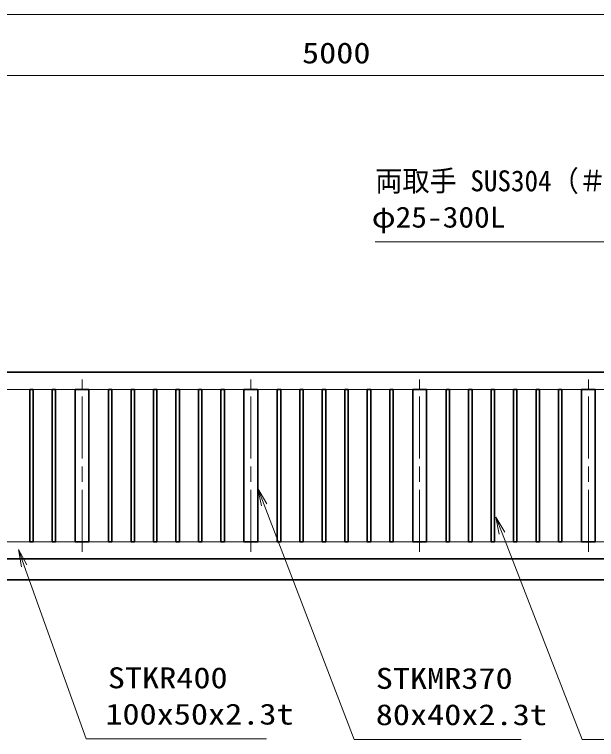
# Model space of a CAD drawing. Units: millimetres, scale not verified. Extents: x -11880 to 11880, y -8400 to 8400.
# Drawn here: x -4512 to -1146, y -1578 to 2617 of the extents above; entities that cross this region are included whole.
import ezdxf
from ezdxf.enums import TextEntityAlignment as Align

# ---------------------------------------------------------------- set-up
doc = ezdxf.new("R2010")
doc.units = ezdxf.units.MM
doc.header["$LTSCALE"] = 30
doc.linetypes.add('USER2', pattern=[18, 12, -1.5, 3, -1.5])
for name, color, linetype, lineweight in [('0-1_外形線', 7, 'Continuous', 35), ('0-2_0', 7, 'Continuous', 18), ('0-3_寸法線', 4, 'Continuous', 18), ('0-7_軸線', 200, 'USER2', 15)]:
    doc.layers.add(name, color=color, linetype=linetype, lineweight=lineweight)
doc.styles.add('ＭＳ ゴシック', font='')
doc.styles.get('ＭＳ ゴシック').set_extended_font_data('MS Gothic')

# ---------------------------------------------------------------- blocks, each defined once
blk = doc.blocks.new('S216')
at = {"layer": '0-3_寸法線'}
for points in [[(2211801, 87769449.6), (2180529, 87769449.6), (2169782.7, 87799513.7), (2168773, 87802338.7)], [(2170253.6, 87799682), (2168773, 87802338.7), (2169311.9, 87799345.4)]]:
    blk.add_lwpolyline(points, dxfattribs=at)
at = {"layer": '0-3_寸法線', "color": 254, "style": 'ＭＳ ゴシック', "width": 1.2}
for s, p in [('STKR400', (2184297, 87777150.2)), ('100x50x2.3t', (2183865, 87770850.2))]:
    blk.add_text(s, height=3637, dxfattribs=at).set_placement(p, align=Align.BOTTOM_LEFT)
blk = doc.blocks.new('S217')
at = {"layer": '0-3_寸法線'}
for points in [[(2294953.4, 87769367.7), (2266561.4, 87769367.7), (2252677.3, 87805170.1), (2251592.6, 87807967.2)], [(2253143.4, 87805350.9), (2251592.6, 87807967.2), (2252211.1, 87804989.4)]]:
    blk.add_lwpolyline(points, dxfattribs=at)
at = {"layer": '0-3_寸法線', "color": 254, "style": 'ＭＳ ゴシック', "width": 1.2}
for s, p in [('STKMR290', (2270329.4, 87777068.2)), ('30x20x1.6t', (2270329.4, 87770768.2))]:
    blk.add_text(s, height=3637, dxfattribs=at).set_placement(p, align=Align.BOTTOM_LEFT)
blk = doc.blocks.new('S218')
at = {"layer": '0-3_寸法線'}
for points in [[(2255976.1, 87769352.9), (2227008.1, 87769352.9), (2211390.5, 87810096.4), (2210316.7, 87812897.6)], [(2211857.4, 87810275.3), (2210316.7, 87812897.6), (2210923.6, 87809917.4)]]:
    blk.add_lwpolyline(points, dxfattribs=at)
at = {"layer": '0-3_寸法線', "color": 254, "style": 'ＭＳ ゴシック', "width": 1.2}
for s, p in [('STKMR370', (2230776.1, 87777053.4)), ('80x40x2.3t', (2230776.1, 87770753.4))]:
    blk.add_text(s, height=3637, dxfattribs=at).set_placement(p, align=Align.BOTTOM_LEFT)
blk = doc.blocks.new('S227')
at = {"layer": '0-3_寸法線'}
for points in [[(2230689.2, 87855722), (2282265.2, 87855722), (2295640.2, 87830441.2), (2297043.1, 87827789.4)], [(2295198.2, 87830207.4), (2297043.1, 87827789.4), (2296082.1, 87830675)]]:
    blk.add_lwpolyline(points, dxfattribs=at)
at = {"layer": '0-3_寸法線', "color": 254, "style": 'ＭＳ ゴシック'}
for s, width, p in [('両取手 SUS304（＃400）', 0.95, (2230689.2, 87863422.5)), ('φ25-300L', 1.1, (2230084.4, 87857122.5))]:
    blk.add_text(s, height=3637, dxfattribs=dict(at, width=width)).set_placement(p, align=Align.BOTTOM_LEFT)

msp = doc.modelspace()

# ---------------------------------------------------------------- linework, layer by layer
at = {"layer": '0-1_外形線'}
for p, q in [((-156.96, -533.37), (-5156.96, -533.37)), ((-5901.96, -653.37), (5588.04, -653.37))]:
    msp.add_line(p, q, dxfattribs=at)
msp.add_lwpolyline([(-5156.96, 546.63), (-156.96, 546.63), (-156.96, -20.87)], dxfattribs=at)
for points in [[(-4403.96, -433.37), (-4423.96, -433.37), (-4423.96, 446.63), (-4403.96, 446.63)], [(-4293.96, -433.37), (-4273.96, -433.37), (-4273.96, 446.63), (-4293.96, 446.63)], [(-4160.96, 446.63), (-4080.96, 446.63), (-4080.96, -433.37), (-4160.96, -433.37)], [(-3947.96, -433.37), (-3967.96, -433.37), (-3967.96, 446.63), (-3947.96, 446.63)], [(-3817.96, -433.37), (-3837.96, -433.37), (-3837.96, 446.63), (-3817.96, 446.63)], [(-3687.96, -433.37), (-3707.96, -433.37), (-3707.96, 446.63), (-3687.96, 446.63)], [(-3557.96, -433.37), (-3577.96, -433.37), (-3577.96, 446.63), (-3557.96, 446.63)], [(-3427.96, -433.37), (-3447.96, -433.37), (-3447.96, 446.63), (-3427.96, 446.63)], [(-3317.96, -433.37), (-3297.96, -433.37), (-3297.96, 446.63), (-3317.96, 446.63)], [(-3184.96, 446.63), (-3104.96, 446.63), (-3104.96, -433.37), (-3184.96, -433.37)], [(-2971.96, -433.37), (-2991.96, -433.37), (-2991.96, 446.63), (-2971.96, 446.63)], [(-2841.96, -433.37), (-2861.96, -433.37), (-2861.96, 446.63), (-2841.96, 446.63)], [(-2711.96, -433.37), (-2731.96, -433.37), (-2731.96, 446.63), (-2711.96, 446.63)], [(-2581.96, -433.37), (-2601.96, -433.37), (-2601.96, 446.63), (-2581.96, 446.63)], [(-2451.96, -433.37), (-2471.96, -433.37), (-2471.96, 446.63), (-2451.96, 446.63)], [(-2341.96, -433.37), (-2321.96, -433.37), (-2321.96, 446.63), (-2341.96, 446.63)], [(-2208.96, 446.63), (-2128.96, 446.63), (-2128.96, -433.37), (-2208.96, -433.37)], [(-1995.96, -433.37), (-2015.96, -433.37), (-2015.96, 446.63), (-1995.96, 446.63)], [(-1865.96, -433.37), (-1885.96, -433.37), (-1885.96, 446.63), (-1865.96, 446.63)], [(-1735.96, -433.37), (-1755.96, -433.37), (-1755.96, 446.63), (-1735.96, 446.63)], [(-1605.96, -433.37), (-1625.96, -433.37), (-1625.96, 446.63), (-1605.96, 446.63)], [(-1475.96, -433.37), (-1495.96, -433.37), (-1495.96, 446.63), (-1475.96, 446.63)], [(-1365.96, -433.37), (-1345.96, -433.37), (-1345.96, 446.63), (-1365.96, 446.63)], [(-1232.96, 446.63), (-1152.96, 446.63), (-1152.96, -433.37), (-1232.96, -433.37)]]:
    msp.add_lwpolyline(points, close=True, dxfattribs=at)
at = {"layer": '0-2_0'}
msp.add_line((-256.96, 446.63), (-5056.96, 446.63), dxfattribs=at)
msp.add_lwpolyline([(-5056.96, 446.63), (-5056.96, -433.37), (-256.96, -433.37), (-256.96, -212.87)], dxfattribs=at)
at = {"layer": '0-3_寸法線'}
for p, q in [((-5301.96, 2617.2), (5003.04, 2617.2)), ((-156.96, 2265.19), (-5156.96, 2265.19))]:
    msp.add_line(p, q, dxfattribs=at)
at = {"layer": '0-7_軸線'}
for p, q in [((-4120.96, -492.37), (-4120.96, 505.63)), ((-3144.96, -492.37), (-3144.96, 505.63)), ((-2168.96, -492.37), (-2168.96, 505.63)), ((-1192.96, -492.37), (-1192.96, 505.63))]:
    msp.add_line(p, q, dxfattribs=at)

# ---------------------------------------------------------------- block references
at = {"layer": '0-3_寸法線', "xscale": 0.03333333, "yscale": 0.03333333}
for name in ['S227', 'S218', 'S217', 'S216']:
    msp.add_blockref(name, (-76781.76, -2927222.78), dxfattribs=at)

# ---------------------------------------------------------------- texts
at = {"layer": '0-3_寸法線', "color": 254, "style": 'ＭＳ ゴシック', "width": 1.2}
msp.add_text('5000', height=121.2, dxfattribs=at).set_placement((-2848.96, 2297.87), align=Align.BOTTOM_LEFT)

doc.saveas('drawing.dxf')
